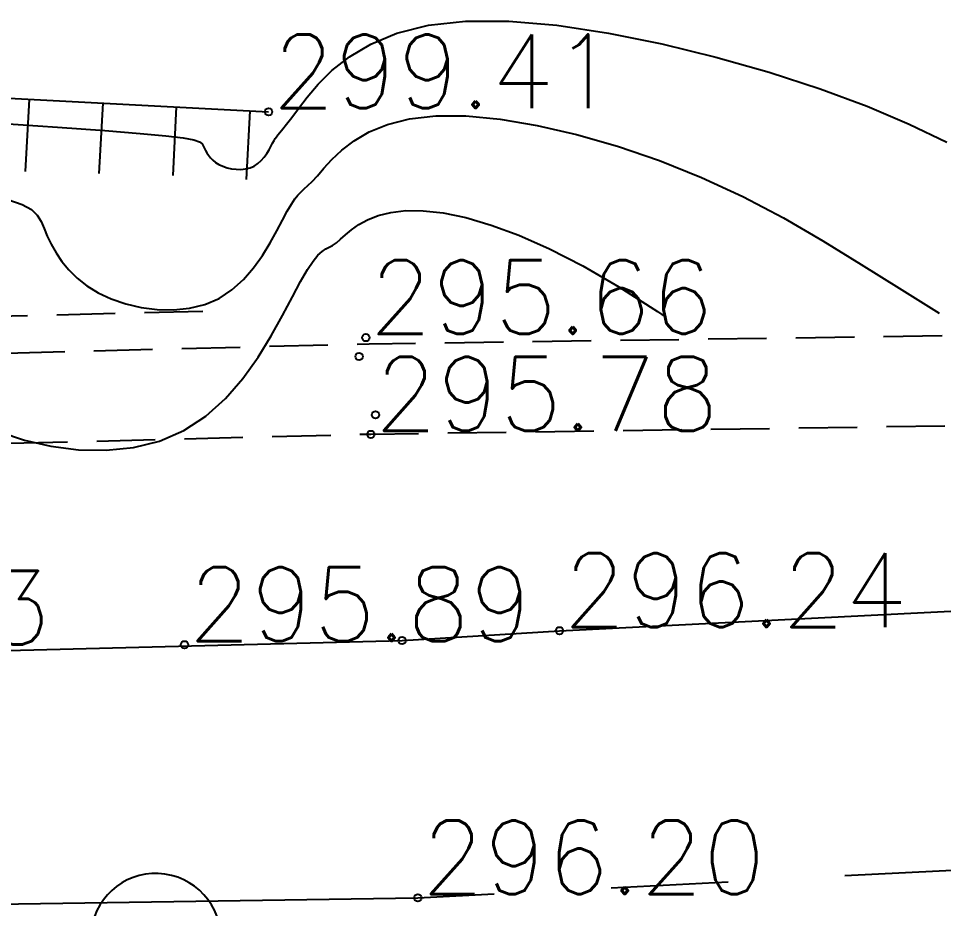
# Model space of a CAD drawing. Extents: x 524954 to 526204, y 9523489 to 9524010.
# Drawn here: x 525878.79 to 525891.34, y 9523796.88 to 9523808.95 of the extents above; entities that cross this region are included whole.
import ezdxf

# ---------------------------------------------------------------- set-up
doc = ezdxf.new("R2010")
doc.units = 0
doc.header["$PDMODE"] = 33
doc.header["$PDSIZE"] = 0.1
doc.linetypes.add('AXES2', pattern=[28.575, 19.05, -3.175, 3.175, -3.175])
doc.linetypes.add('CACHE2', pattern=[4.7625, 3.175, -1.5875])
for name, color, linetype in [('Axe_Route_Existante', 1, 'AXES2'), ('Bas_Talus', 40, 'CACHE2'), ('Bord_Route_Existante', 6, 'Continuous'), ('Caniveau', 5, 'CACHE2'), ('CN_01_00', 3, 'Continuous'), ('CN_02_00', 4, 'Continuous'), ('Haut_Talus', 30, 'Continuous'), ('Réseau_Electrique', 1, 'CACHE2'), ('Talus', 2, 'Continuous'), ('TopoAlt', 3, 'Continuous'), ('TOPOJIS', 7, 'Continuous')]:
    doc.layers.add(name, color=color, linetype=linetype)
doc.styles.add('Simplex 1.0', font='Simplex.shx', dxfattribs={"width": 0.99, "height": 1})

# ---------------------------------------------------------------- blocks, each defined once
blk = doc.blocks.new('TCPOINT M')
at = {"color": 0}
blk.add_point((0, 0), dxfattribs=at)
at = {"layer": 'TopoAlt', "style": 'Simplex 1.0', "width": 0.99}
blk.add_attdef('ALT', (0.15, 0.15), '', height=1, dxfattribs=at)
blk = doc.blocks.new('l006')
at = {"color": 0, "linetype": 'Continuous'}
for p, q in [((-0.374983, 0.374983), (0.374983, -0.374983)), ((0.374983, 0.374983), (-0.374983, -0.374983))]:
    blk.add_line(p, q, dxfattribs=at)
at = {"color": 0}
for points in [[(-2.13811, 3.780655), (-2.462092, 3.556373)], [(0, 0.374983), (0, 3.874983)], [(-2.076053, 3.680811), (-2.327604, 3.38372)], [(-1.982361, 3.616916), (-2.1506, 3.266515)], [(-1.881771, 3.595557), (-1.952051, 3.211468)], [(-1.751571, 3.624204), (-1.711147, 3.227417)]]:
    blk.add_lwpolyline(points, dxfattribs=at)
at = {"color": 0, "linetype": 'Continuous'}
blk.add_lwpolyline([(-0.374983, -0.374983), (0.374983, -0.374983), (0.374983, 0.374983), (-0.374983, 0.374983)], close=True, dxfattribs=at)
at = {"color": 0}
blk.add_circle((-1.875, 3.874983), 0.279508, dxfattribs=at)
blk.add_arc((-0.875, 3.999983), 0.883883, 351.869898, 171.869898, dxfattribs=at)

msp = doc.modelspace()

# ---------------------------------------------------------------- linework, layer by layer
at = {"layer": 'Axe_Route_Existante', "ltscale": 0.5, "flags": 128}
msp.add_lwpolyline([(525586.699, 9523773.004), (525594.438, 9523777.106), (525618.223, 9523789.407), (525625.013, 9523793.73), (525631.595, 9523797.596), (525637.632, 9523800.898), (525652.791, 9523807.42), (525669.106, 9523811.823), (525685.979, 9523814.884), (525693.088, 9523815.654), (525707.454, 9523816.694), (525717.039, 9523816.84), (525725.297, 9523816.644), (525729.698, 9523816.378), (525741.406, 9523815.177), (525741.84, 9523815.117), (525749.699, 9523813.877), (525775.145, 9523809.302), (525803.422, 9523804.201), (525817.048, 9523801.682), (525827.851, 9523799.771), (525839.056, 9523798.429), (525854.65, 9523797.376), (525870.172, 9523796.814), (525884.208, 9523797.02), (525899.003, 9523797.789), (525917.125, 9523799.773), (525932.341, 9523803.156), (525937.747, 9523804.809), (525941.803, 9523806.256), (525947.141, 9523808.768), (525964.848, 9523819.198), (525980.541, 9523832.453), (525991.817, 9523846.401), (526001.896, 9523863.645), (526032.968, 9523917.472), (526051.53, 9523951.634), (526076.259, 9523995.188)], dxfattribs=at)
at = {"layer": 'Bas_Talus', "ltscale": 0.25, "elevation": 307.27, "flags": 128}
msp.add_lwpolyline([(525881.294, 9523804.978), (525871.505, 9523804.728), (525863.683, 9523804.653), (525858.572, 9523804.855), (525852.297, 9523805.12), (525845.832, 9523805.515), (525839.522, 9523805.958), (525832.993, 9523806.76), (525825.298, 9523808.024), (525818.556, 9523809.232), (525811.241, 9523810.519), (525805.915, 9523811.481), (525799.568, 9523812.495), (525787.244, 9523814.667), (525774.113, 9523816.964), (525761.901, 9523819.093), (525751.839, 9523820.843), (525742.068, 9523821.856), (525725.768, 9523822.828), (525717.408, 9523823.033), (525706.723, 9523822.589), (525692.876, 9523821.983), (525687.102, 9523821.151)], dxfattribs=at)
at = {"layer": 'Bord_Route_Existante', "flags": 128}
msp.add_lwpolyline([(525875.063, 9523800.284), (525883.995, 9523800.513), (525886.131, 9523800.645), (525898.814, 9523801.282), (525903.445, 9523801.665), (525909.479, 9523802.36), (525914.558, 9523802.959), (525916.743, 9523803.267), (525920.356, 9523803.894), (525926.379, 9523805.213), (525931.338, 9523806.479), (525932.816, 9523806.972), (525940.502, 9523809.723), (525945.585, 9523811.907), (525947.852, 9523813.075), (525955.344, 9523817.205), (525961.799, 9523821.209), (525962.781, 9523821.94), (525970.648, 9523827.982), (525977.621, 9523834.354)], dxfattribs=at)
at = {"layer": 'Caniveau', "ltscale": 0.25, "elevation": 307.27, "flags": 128}
for points in [[(526001.693, 9523876.706), (525992.67, 9523862.583), (525988.317, 9523856.056), (525986.483, 9523853.58), (525979.846, 9523844.667), (525972.556, 9523835.757), (525965.764, 9523828.474), (525959.142, 9523822.599), (525952.525, 9523818.152), (525945.24, 9523814.478), (525937.422, 9523811.365), (525929.415, 9523808.87), (525922.977, 9523807.359), (525911.343, 9523805.517), (525900.219, 9523804.772), (525883.548, 9523804.534), (525871.514, 9523804.226), (525863.676, 9523804.152), (525858.551, 9523804.354), (525852.271, 9523804.619), (525845.799, 9523805.015), (525839.474, 9523805.458), (525832.921, 9523806.263), (525825.213, 9523807.529), (525818.468, 9523808.739), (525811.153, 9523810.025), (525805.831, 9523810.986), (525799.485, 9523812), (525787.157, 9523814.173), (525774.027, 9523816.47), (525761.815, 9523818.599), (525751.77, 9523820.346), (525742.028, 9523821.356), (525725.747, 9523822.327), (525717.412, 9523822.531), (525706.745, 9523822.088), (525692.923, 9523821.483), (525685.51, 9523820.415), (525667.69, 9523817.467), (525650.531, 9523812.577), (525633.827, 9523805.677), (525628.951, 9523803.575)], [(526002.725, 9523876.046), (525993.696, 9523861.913), (525989.319, 9523855.351), (525987.467, 9523852.849), (525980.812, 9523843.913), (525973.479, 9523834.951), (525966.621, 9523827.596), (525959.894, 9523821.628), (525953.145, 9523817.092), (525945.744, 9523813.359), (525937.832, 9523810.209), (525929.738, 9523807.687), (525923.213, 9523806.156), (525911.48, 9523804.298), (525900.269, 9523803.548), (525883.572, 9523803.309), (525871.536, 9523803.001), (525863.657, 9523802.926), (525858.501, 9523803.129), (525852.208, 9523803.396), (525845.719, 9523803.793), (525839.356, 9523804.238), (525832.747, 9523805.05), (525825.006, 9523806.322), (525818.254, 9523807.532), (525810.938, 9523808.819), (525805.625, 9523809.779), (525799.282, 9523810.792), (525786.945, 9523812.967), (525773.816, 9523815.263), (525761.605, 9523817.392), (525751.602, 9523819.132), (525741.928, 9523820.134), (525725.695, 9523821.102), (525717.422, 9523821.306), (525706.806, 9523820.864), (525693.255, 9523820.056), (525685.68, 9523819.201), (525667.959, 9523816.269), (525650.934, 9523811.417), (525634.345, 9523804.565), (525630.007, 9523801.744)]]:
    msp.add_lwpolyline(points, dxfattribs=at)
at = {"layer": 'CN_01_00', "flags": 128}
for points, elevation in [([(525878.514, 9523807.53), (525879.322, 9523807.477), (525879.961, 9523807.432), (525880.442, 9523807.394), (525880.789, 9523807.361), (525881.023, 9523807.331), (525881.169, 9523807.305), (525881.248, 9523807.279), (525881.283, 9523807.253), (525881.298, 9523807.226), (525881.311, 9523807.196), (525881.326, 9523807.163), (525881.345, 9523807.13), (525881.368, 9523807.096), (525881.395, 9523807.062), (525881.428, 9523807.03), (525881.466, 9523806.999), (525881.511, 9523806.972), (525881.563, 9523806.948), (525881.62, 9523806.928), (525881.681, 9523806.914), (525881.745, 9523806.906), (525881.809, 9523806.905), (525881.872, 9523806.911), (525881.932, 9523806.926), (525881.988, 9523806.95), (525882.039, 9523806.984), (525882.084, 9523807.025), (525882.124, 9523807.071), (525882.159, 9523807.12), (525882.19, 9523807.169), (525882.216, 9523807.216), (525882.239, 9523807.259), (525882.258, 9523807.295), (525882.274, 9523807.323), (525882.29, 9523807.347), (525882.311, 9523807.373), (525882.338, 9523807.407), (525882.376, 9523807.454), (525882.429, 9523807.52), (525882.499, 9523807.611), (525882.59, 9523807.731), (525882.706, 9523807.884), (525882.855, 9523808.06), (525883.043, 9523808.247), (525883.28, 9523808.433), (525883.571, 9523808.605), (525883.926, 9523808.752), (525884.352, 9523808.86), (525884.856, 9523808.918), (525885.442, 9523808.917), (525886.095, 9523808.86), (525886.794, 9523808.755), (525887.52, 9523808.609), (525888.254, 9523808.429), (525888.976, 9523808.223), (525889.666, 9523807.998), (525890.304, 9523807.761), (525890.875, 9523807.519), (525891.384, 9523807.276)], 299), ([(525878.535, 9523803.345), (525878.871, 9523803.231), (525879.23, 9523803.149), (525879.603, 9523803.101), (525879.979, 9523803.094), (525880.35, 9523803.132), (525880.706, 9523803.219), (525881.036, 9523803.36), (525881.334, 9523803.556), (525881.599, 9523803.797), (525881.834, 9523804.068), (525882.041, 9523804.356), (525882.22, 9523804.645), (525882.375, 9523804.923), (525882.508, 9523805.174), (525882.619, 9523805.385), (525882.712, 9523805.546), (525882.789, 9523805.661), (525882.854, 9523805.74), (525882.91, 9523805.792), (525882.959, 9523805.826), (525883.006, 9523805.85), (525883.053, 9523805.874), (525883.104, 9523805.908), (525883.161, 9523805.956), (525883.229, 9523806.017), (525883.31, 9523806.085), (525883.409, 9523806.155), (525883.528, 9523806.222), (525883.672, 9523806.279), (525883.843, 9523806.322), (525884.046, 9523806.345), (525884.282, 9523806.344), (525884.553, 9523806.313), (525884.86, 9523806.25), (525885.203, 9523806.15), (525885.581, 9523806.01), (525885.996, 9523805.826), (525886.447, 9523805.594), (525886.936, 9523805.31), (525887.46, 9523804.975), (525887.576, 9523804.896)], 297)]:
    msp.add_lwpolyline(points, dxfattribs=dict(at, elevation=elevation))
at = {"layer": 'CN_02_00', "elevation": 298, "flags": 128}
msp.add_lwpolyline([(525878.647, 9523806.496), (525878.839, 9523806.43), (525878.966, 9523806.359), (525879.046, 9523806.282), (525879.097, 9523806.197), (525879.138, 9523806.103), (525879.182, 9523805.999), (525879.236, 9523805.889), (525879.3, 9523805.773), (525879.379, 9523805.656), (525879.473, 9523805.54), (525879.585, 9523805.428), (525879.717, 9523805.324), (525879.871, 9523805.229), (525880.049, 9523805.147), (525880.246, 9523805.08), (525880.456, 9523805.031), (525880.674, 9523805.004), (525880.894, 9523804.999), (525881.111, 9523805.021), (525881.319, 9523805.072), (525881.512, 9523805.155), (525881.686, 9523805.27), (525881.842, 9523805.411), (525881.979, 9523805.569), (525882.1, 9523805.738), (525882.205, 9523805.907), (525882.296, 9523806.069), (525882.373, 9523806.217), (525882.438, 9523806.34), (525882.493, 9523806.434), (525882.54, 9523806.504), (525882.582, 9523806.557), (525882.624, 9523806.6), (525882.668, 9523806.64), (525882.717, 9523806.685), (525882.776, 9523806.742), (525882.847, 9523806.819), (525882.934, 9523806.92), (525883.042, 9523807.038), (525883.177, 9523807.166), (525883.344, 9523807.294), (525883.55, 9523807.413), (525883.799, 9523807.515), (525884.097, 9523807.591), (525884.451, 9523807.632), (525884.862, 9523807.63), (525885.324, 9523807.586), (525885.827, 9523807.502), (525886.361, 9523807.379), (525886.918, 9523807.22), (525887.486, 9523807.025), (525888.056, 9523806.796), (525888.62, 9523806.536), (525889.168, 9523806.247), (525889.702, 9523805.937), (525890.224, 9523805.616), (525890.737, 9523805.292), (525891.244, 9523804.976), (525891.28, 9523804.954)], dxfattribs=at)
at = {"layer": 'Haut_Talus', "flags": 128}
msp.add_lwpolyline([(525685.716, 9523824.916), (525696.191, 9523824.896), (525705.373, 9523824.438), (525716.594, 9523827.293), (525723.404, 9523830.451), (525728.737, 9523828.949), (525737.27, 9523827.911), (525739.501, 9523826.7), (525750.138, 9523826.495), (525757.138, 9523823.986), (525781.586, 9523818.453), (525805.182, 9523815.671), (525819.959, 9523815.97), (525836.994, 9523810.609), (525836.994, 9523810.609), (525869.507, 9523808.355), (525882.184, 9523807.686)], dxfattribs=at)
at = {"layer": 'Talus'}
for p, q in [((525878.935, 9523807.858), (525878.883, 9523806.876, 102.423)), ((525879.934, 9523807.805), (525879.883, 9523806.85, 102.423)), ((525880.932, 9523807.752), (525880.883, 9523806.823, 102.423)), ((525881.931, 9523807.699), (525881.882, 9523806.768, 104.217))]:
    msp.add_line(p, q, dxfattribs=at)

# ---------------------------------------------------------------- block references
at = {"layer": 'Réseau_Electrique'}
msp.add_blockref('l006', (525881.528, 9523792.467, 296.23), dxfattribs=at)
at = {"layer": 'TOPOJIS'}
ref = msp.add_blockref('TCPOINT M', (525882.184, 9523807.686, 299.41), dxfattribs=at)
ref.add_attrib('ALT', '299.41', (525882.234, 9523807.736, 299.41), dxfattribs={"layer": 'TopoAlt', "height": 1, "style": 'Simplex 1.0', "width": 0.99})
ref = msp.add_blockref('TCPOINT M', (525883.502, 9523804.622, 295.66), dxfattribs=at)
ref.add_attrib('ALT', '295.66', (525883.552, 9523804.672, 295.66), dxfattribs={"layer": 'TopoAlt', "height": 1, "style": 'Simplex 1.0', "width": 0.99})
for p in [(525883.412, 9523804.366, 294.76), (525883.634, 9523803.573, 294.81), (525883.995, 9523800.513, 296.09)]:
    msp.add_blockref('TCPOINT M', p, dxfattribs=at)
ref = msp.add_blockref('TCPOINT M', (525883.572, 9523803.309, 295.78), dxfattribs=at)
ref.add_attrib('ALT', '295.78', (525883.622, 9523803.359, 295.78), dxfattribs={"layer": 'TopoAlt', "height": 1, "style": 'Simplex 1.0', "width": 0.99})
ref = msp.add_blockref('TCPOINT M', (525886.131, 9523800.645, 296.24), dxfattribs=at)
ref.add_attrib('ALT', '296.24', (525886.181, 9523800.695, 296.24), dxfattribs={"layer": 'TopoAlt', "height": 1, "style": 'Simplex 1.0', "width": 0.99})
ref = msp.add_blockref('TCPOINT M', (525874.507, 9523800.407, 295.33), dxfattribs=at)
ref.add_attrib('ALT', '295.33', (525874.557, 9523800.457, 295.33), dxfattribs={"layer": 'TopoAlt', "height": 1, "style": 'Simplex 1.0', "width": 0.99})
ref = msp.add_blockref('TCPOINT M', (525881.044, 9523800.455, 295.89), dxfattribs=at)
ref.add_attrib('ALT', '295.89', (525881.094, 9523800.505, 295.89), dxfattribs={"layer": 'TopoAlt', "height": 1, "style": 'Simplex 1.0', "width": 0.99})
ref = msp.add_blockref('TCPOINT M', (525884.208, 9523797.02, 296.2), dxfattribs=at)
ref.add_attrib('ALT', '296.20', (525884.258, 9523797.07, 296.2), dxfattribs={"layer": 'TopoAlt', "height": 1, "style": 'Simplex 1.0', "width": 0.99})

doc.saveas('drawing.dxf')
